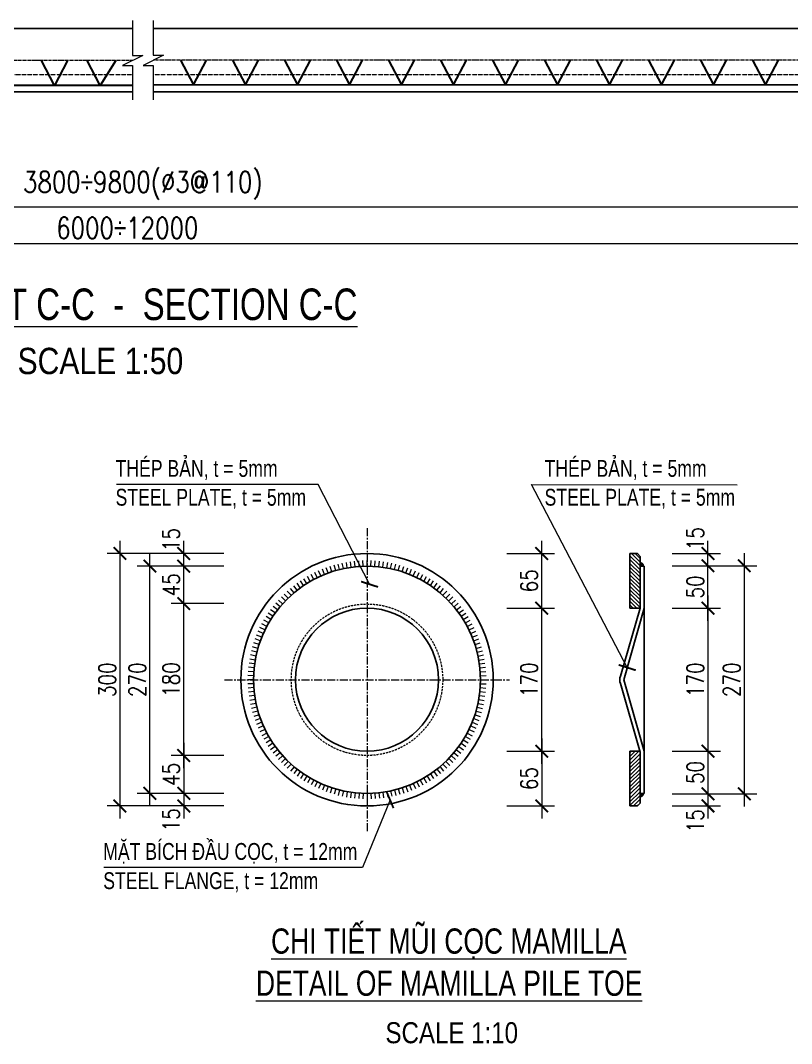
# Model space of a CAD drawing. Header units: millimetres. Extents: x -1359830 to -1240265, y -705366 to -618243.
# Drawn here: x -1284808 to -1277474, y -628817 to -619091 of the extents above; entities that cross this region are included whole.
import ezdxf
from ezdxf.enums import TextEntityAlignment as Align

# ---------------------------------------------------------------- set-up
doc = ezdxf.new("R2010")
doc.units = ezdxf.units.MM
doc.header["$MEASUREMENT"] = 0
doc.header["$PDMODE"] = 3
doc.header["$PDSIZE"] = 50
for name, pattern in [('ACAD_ISO03W100', [30, 12, -18]), ('CENTER', [50.79999999999998, 31.75, -6.349999999999998, 6.349999999999998, -6.349999999999998]), ('HIDDENX2', [0.75, 0.5, -0.25])]:
    doc.linetypes.add(name, pattern=pattern)
for name, color, linetype, lineweight in [('1.NET BAO-F', 3, 'Continuous', 25), ('10.CAT-F', 6, 'Continuous', 50), ('2.THEP CHU-F', 4, 'Continuous', 30), ('3. THEPDAI-F', 11, 'Continuous', 30), ('4.DIM-F', 1, 'Continuous', 15), ('5.HATCH-F', 8, 'Continuous', 5), ('6.NET TRUC-F', 5, 'CENTER', 15), ('7.TEXT-F', 4, 'Continuous', 20), ('7.TEXT-F @ 10', 4, 'Continuous', 20), ('7.TEXT-F @ 50', 4, 'Continuous', 20), ('8.KHUAT-F', 9, 'HIDDENX2', 18), ('G-25CO', 7, 'Continuous', 13), ('KC-NET THUONG', 8, 'Continuous', 18), ('S-dims', 8, 'Continuous', 18)]:
    doc.layers.add(name, color=color, linetype=linetype, lineweight=lineweight)
doc.styles.add('Arial', font='arial.ttf')
doc.styles.add('GHD Standard Arial', font='ARIALN.TTF')
doc.styles.add('Vnsimli', font='vnsimli.shx', dxfattribs={"width": 0.8})
doc.dimstyles.new('D1-10', dxfattribs={"dimscale": 10, "dimtxt": 2, "dimasz": 1.5, "dimexe": 1.5, "dimexo": 0, "dimgap": 0.5, "dimtad": 1, "dimdec": 0, "dimzin": 0, "dimdsep": 46, "dimtxsty": 'Vnsimli', "dimblk": 'ARCHTICK', "dimcen": 1, "dimdle": 1.5, "dimclrd": 256, "dimclre": 256, "dimclrt": 2, "dimadec": 0, "dimazin": 0, "dimtfac": 1, "dimtdec": 0, "dimtix": 1, "dimtmove": 2, "dimatfit": 2, "dimldrblk": 'ARCHTICK', "dimfxl": 1, "dimtolj": 1, "dimtzin": 0, "dimlwd": -1, "dimlwe": -1, "dimarcsym": 0})
doc.dimstyles.new('D1-50', dxfattribs={"dimscale": 50, "dimtxt": 2, "dimasz": 1.5, "dimexe": 1.5, "dimexo": 0, "dimgap": 0.5, "dimtad": 1, "dimdec": 0, "dimzin": 0, "dimdsep": 46, "dimtxsty": 'Vnsimli', "dimblk": 'ARCHTICK', "dimcen": 1, "dimdle": 1.5, "dimclrd": 256, "dimclre": 256, "dimclrt": 2, "dimadec": 0, "dimazin": 0, "dimtfac": 1, "dimtdec": 0, "dimtix": 1, "dimtmove": 2, "dimatfit": 2, "dimldrblk": 'ARCHTICK', "dimfxl": 1, "dimtolj": 1, "dimtzin": 0, "dimlwd": -1, "dimlwe": -1, "dimarcsym": 0})

# ---------------------------------------------------------------- blocks, each defined once
blk = doc.blocks.new('GHD_G_2121')
at = {"layer": '10.CAT-F', "style": 'GHD Standard Arial'}
for tag, p in [('GHD_TITLE_001', (-51.13233287858117, 18.33333333333333)), ('GHD_TITLE_002', (-51.51091405184174, 9.999999999999996))]:
    blk.add_attdef(tag, p, '', height=5, dxfattribs=at)
at = {"layer": 'G-25CO', "style": 'GHD Standard Arial', "flags": 8}
blk.add_attdef('GHD_SCALE_TITLE', text='', height=2.5, dxfattribs=at).set_placement((-1.818989403545856e-12, -2.967153758746463), align=Align.MIDDLE_CENTER)
blk = doc.blocks.new('_ARCHTICK')
at = {"layer": 'KC-NET THUONG', "color": 0, "linetype": 'ByBlock', "const_width": 0.15}
blk.add_lwpolyline([(-0.5, -0.5), (0.5, 0.5)], dxfattribs=at)
blk = doc.blocks.new('*D25')
at = {"layer": '4.DIM-F', "transparency": 16777216}
for p, q in [((-1314442.262057744, -619797.6686887768), (-1314442.262057744, -620090.8172958909)), ((-1303773.288954507, -619797.6686887768), (-1303773.288954507, -620090.8172958909)), ((-1314517.262057744, -620015.8172958909), (-1303698.288954507, -620015.8172958909))]:
    blk.add_line(p, q, dxfattribs=at)
at = {"layer": 'DEFPOINTS', "color": 0, "transparency": 16777216}
for p in [(-1314442.262057744, -619797.6686887768), (-1303773.288954507, -619797.6686887768), (-1303773.288954507, -620015.8172958909)]:
    blk.add_point(p, dxfattribs=at)
at = {"layer": '4.DIM-F', "transparency": 16777216, "xscale": 75, "yscale": 75, "zscale": 75, "rotation": 180}
blk.add_blockref('_ARCHTICK', (-1314442.262057744, -620015.8172958909), dxfattribs=at)
at = {"layer": '4.DIM-F', "transparency": 16777216, "xscale": 75, "yscale": 75, "zscale": 75}
blk.add_blockref('_ARCHTICK', (-1303773.288954507, -620015.8172958909), dxfattribs=at)
at = {"layer": '4.DIM-F', "color": 2, "transparency": 16777216, "insert": (-1309107.775506126, -619914.6268197004), "char_height": 100, "attachment_point": 5, "style": 'Vnsimli'}
blk.add_mtext('\\A1;3800{\\fSymbol|b0|i0|c2|p16;¸}9800(%%C3@110)', dxfattribs=at)
blk = doc.blocks.new('*D26')
at = {"layer": '4.DIM-F', "transparency": 16777216}
for p, q in [((-1316207.889313143, -619797.6686887768), (-1316207.889313143, -620265.8625381993)), ((-1302155.119851116, -619797.6686887768), (-1302155.119851116, -620265.8625381993)), ((-1316282.889313143, -620190.8625381993), (-1302080.119851116, -620190.8625381993))]:
    blk.add_line(p, q, dxfattribs=at)
at = {"layer": 'DEFPOINTS', "color": 0, "transparency": 16777216}
for p in [(-1316207.889313143, -619797.6686887768), (-1302155.119851116, -619797.6686887768), (-1302155.119851116, -620190.8625381993)]:
    blk.add_point(p, dxfattribs=at)
at = {"layer": '4.DIM-F', "transparency": 16777216, "xscale": 75, "yscale": 75, "zscale": 75, "rotation": 180}
blk.add_blockref('_ARCHTICK', (-1316207.889313143, -620190.8625381993), dxfattribs=at)
at = {"layer": '4.DIM-F', "transparency": 16777216, "xscale": 75, "yscale": 75, "zscale": 75}
blk.add_blockref('_ARCHTICK', (-1302155.119851116, -620190.8625381993), dxfattribs=at)
at = {"layer": '4.DIM-F', "color": 2, "transparency": 16777216, "insert": (-1309181.504582129, -620115.8625381993), "char_height": 100, "attachment_point": 5, "style": 'Vnsimli'}
blk.add_mtext('\\A1;6000{\\fSymbol|b0|i0|c2|p16;¸}12000', dxfattribs=at)
blk = doc.blocks.new('*D28')
at = {"layer": '4.DIM-F', "transparency": 16777216}
for p, q in [((-1310379.643509814, -622274.6017477493), (-1310379.643509814, -622604.6017477493)), ((-1310255.917218461, -622289.6017477493), (-1310394.643509814, -622289.6017477493)), ((-1310255.917218461, -622589.6017477493), (-1310394.643509814, -622589.6017477493))]:
    blk.add_line(p, q, dxfattribs=at)
at = {"layer": 'DEFPOINTS', "color": 0, "transparency": 16777216}
for p in [(-1310255.917218461, -622289.6017477493), (-1310379.643509814, -622589.6017477493), (-1310255.917218461, -622589.6017477493)]:
    blk.add_point(p, dxfattribs=at)
at = {"layer": '4.DIM-F', "transparency": 16777216, "xscale": 15, "yscale": 15, "zscale": 15}
for p, rotation in [((-1310379.643509814, -622289.6017477493), 90), ((-1310379.643509814, -622589.6017477493), 270)]:
    blk.add_blockref('_ARCHTICK', p, dxfattribs=dict(at, rotation=rotation))
at = {"layer": '4.DIM-F', "color": 2, "transparency": 16777216, "insert": (-1310394.643509814, -622439.6017477488), "char_height": 20, "attachment_point": 5, "rotation": 90, "style": 'Vnsimli'}
blk.add_mtext('\\A1;300', dxfattribs=at)
blk = doc.blocks.new('*D29')
at = {"layer": '4.DIM-F', "transparency": 16777216}
for p, q in [((-1310343.937508041, -622589.6017477493), (-1310343.937508041, -622289.6017477493)), ((-1310255.917218461, -622304.6017477493), (-1310358.937508041, -622304.6017477493)), ((-1310255.917218461, -622574.6017477493), (-1310358.937508041, -622574.6017477493))]:
    blk.add_line(p, q, dxfattribs=at)
at = {"layer": 'DEFPOINTS', "color": 0, "transparency": 16777216}
for p in [(-1310343.937508041, -622304.6017477493), (-1310255.917218461, -622304.6017477493), (-1310255.917218461, -622574.6017477493)]:
    blk.add_point(p, dxfattribs=at)
at = {"layer": '4.DIM-F', "transparency": 16777216, "xscale": 15, "yscale": 15, "zscale": 15}
for p, rotation in [((-1310343.937508041, -622304.6017477493), 90), ((-1310343.937508041, -622574.6017477493), 270)]:
    blk.add_blockref('_ARCHTICK', p, dxfattribs=dict(at, rotation=rotation))
at = {"layer": '4.DIM-F', "color": 2, "transparency": 16777216, "insert": (-1310358.937508041, -622439.6017477488), "char_height": 20, "attachment_point": 5, "rotation": 90, "style": 'Vnsimli'}
blk.add_mtext('\\A1;270', dxfattribs=at)
blk = doc.blocks.new('*D30')
at = {"layer": '4.DIM-F', "transparency": 16777216}
for p, q in [((-1309680.479268756, -622339.6017477493), (-1309680.479268756, -622539.6017477493)), ((-1309723.153211088, -622354.6017477493), (-1309665.479268756, -622354.6017477493)), ((-1309723.153211088, -622524.6017477493), (-1309665.479268756, -622524.6017477493))]:
    blk.add_line(p, q, dxfattribs=at)
at = {"layer": 'DEFPOINTS', "color": 0, "transparency": 16777216}
for p in [(-1309723.153211088, -622354.6017477493), (-1309723.153211088, -622524.6017477493), (-1309680.479268756, -622524.6017477493)]:
    blk.add_point(p, dxfattribs=at)
at = {"layer": '4.DIM-F', "transparency": 16777216, "xscale": 15, "yscale": 15, "zscale": 15}
for p, rotation in [((-1309680.479268756, -622354.6017477493), 90), ((-1309680.479268756, -622524.6017477493), 270)]:
    blk.add_blockref('_ARCHTICK', p, dxfattribs=dict(at, rotation=rotation))
at = {"layer": '4.DIM-F', "color": 2, "transparency": 16777216, "insert": (-1309695.479268756, -622439.6017477488), "char_height": 20, "attachment_point": 5, "rotation": 90, "style": 'Vnsimli'}
blk.add_mtext('\\A1;170', dxfattribs=at)
blk = doc.blocks.new('*D31')
at = {"layer": '4.DIM-F', "transparency": 16777216}
for p, q in [((-1309637.232027405, -622590.1017477493), (-1309637.232027405, -622289.1017477493)), ((-1309723.153211088, -622304.1017477493), (-1309622.232027405, -622304.1017477493)), ((-1309723.153211088, -622575.1017477493), (-1309622.232027405, -622575.1017477493))]:
    blk.add_line(p, q, dxfattribs=at)
at = {"layer": 'DEFPOINTS', "color": 0, "transparency": 16777216}
for p in [(-1309723.153211088, -622304.1017477493), (-1309637.232027405, -622304.1017477493), (-1309723.153211088, -622575.1017477493)]:
    blk.add_point(p, dxfattribs=at)
at = {"layer": '4.DIM-F', "transparency": 16777216, "xscale": 15, "yscale": 15, "zscale": 15}
for p, rotation in [((-1309637.232027405, -622304.1017477493), 90), ((-1309637.232027405, -622575.1017477493), 270)]:
    blk.add_blockref('_ARCHTICK', p, dxfattribs=dict(at, rotation=rotation))
at = {"layer": '4.DIM-F', "color": 2, "transparency": 16777216, "insert": (-1309652.232027405, -622439.6017477488), "char_height": 20, "attachment_point": 5, "rotation": 90, "style": 'Vnsimli'}
blk.add_mtext('\\A1;270', dxfattribs=at)
blk = doc.blocks.new('*D46')
at = {"layer": '4.DIM-F', "transparency": 16777216}
for p, q in [((-1309680.479268756, -622369.6017477493), (-1309680.479268756, -622289.1017477493)), ((-1309723.153211088, -622304.1017477493), (-1309665.479268756, -622304.1017477493)), ((-1309723.153211088, -622354.6017477493), (-1309665.479268756, -622354.6017477493))]:
    blk.add_line(p, q, dxfattribs=at)
at = {"layer": 'DEFPOINTS', "color": 0, "transparency": 16777216}
for p in [(-1309723.153211088, -622304.1017477493), (-1309680.479268756, -622304.1017477493), (-1309723.153211088, -622354.6017477493)]:
    blk.add_point(p, dxfattribs=at)
at = {"layer": '4.DIM-F', "transparency": 16777216, "xscale": 15, "yscale": 15, "zscale": 15}
for p, rotation in [((-1309680.479268756, -622304.1017477493), 90), ((-1309680.479268756, -622354.6017477493), 270)]:
    blk.add_blockref('_ARCHTICK', p, dxfattribs=dict(at, rotation=rotation))
at = {"layer": '4.DIM-F', "color": 2, "transparency": 16777216, "insert": (-1309695.479268756, -622329.3517477488), "char_height": 20, "attachment_point": 5, "rotation": 90, "style": 'Vnsimli'}
blk.add_mtext('\\A1;50', dxfattribs=at)
blk = doc.blocks.new('*D47')
at = {"layer": '4.DIM-F', "transparency": 16777216}
for p, q in [((-1309680.479268756, -622509.6017477493), (-1309680.479268756, -622590.1017477493)), ((-1309723.153211088, -622524.6017477493), (-1309665.479268756, -622524.6017477493)), ((-1309723.153211088, -622575.1017477493), (-1309665.479268756, -622575.1017477493))]:
    blk.add_line(p, q, dxfattribs=at)
at = {"layer": 'DEFPOINTS', "color": 0, "transparency": 16777216}
for p in [(-1309723.153211088, -622524.6017477493), (-1309723.153211088, -622575.1017477493), (-1309680.479268756, -622575.1017477493)]:
    blk.add_point(p, dxfattribs=at)
at = {"layer": '4.DIM-F', "transparency": 16777216, "xscale": 15, "yscale": 15, "zscale": 15}
for p, rotation in [((-1309680.479268756, -622524.6017477493), 90), ((-1309680.479268756, -622575.1017477493), 270)]:
    blk.add_blockref('_ARCHTICK', p, dxfattribs=dict(at, rotation=rotation))
at = {"layer": '4.DIM-F', "color": 2, "transparency": 16777216, "insert": (-1309695.479268756, -622549.8517477488), "char_height": 20, "attachment_point": 5, "rotation": 90, "style": 'Vnsimli'}
blk.add_mtext('\\A1;50', dxfattribs=at)
blk = doc.blocks.new('*D48')
at = {"layer": '4.DIM-F', "transparency": 16777216}
for p, q in [((-1310303.689879073, -622364.1017477493), (-1310303.689879073, -622289.6017477493)), ((-1310255.917218461, -622304.6017477493), (-1310318.689879073, -622304.6017477493)), ((-1310255.917218461, -622349.1017477493), (-1310318.689879073, -622349.1017477493))]:
    blk.add_line(p, q, dxfattribs=at)
at = {"layer": 'DEFPOINTS', "color": 0, "transparency": 16777216}
for p in [(-1310303.689879073, -622304.6017477493), (-1310255.917218461, -622304.6017477493), (-1310255.917218461, -622349.1017477493)]:
    blk.add_point(p, dxfattribs=at)
at = {"layer": '4.DIM-F', "transparency": 16777216, "xscale": 15, "yscale": 15, "zscale": 15}
for p, rotation in [((-1310303.689879073, -622304.6017477493), 90), ((-1310303.689879073, -622349.1017477493), 270)]:
    blk.add_blockref('_ARCHTICK', p, dxfattribs=dict(at, rotation=rotation))
at = {"layer": '4.DIM-F', "color": 2, "transparency": 16777216, "insert": (-1310318.689879073, -622326.8517477488), "char_height": 20, "attachment_point": 5, "rotation": 90, "style": 'Vnsimli'}
blk.add_mtext('\\A1;45', dxfattribs=at)
blk = doc.blocks.new('*D49')
at = {"layer": '4.DIM-F', "transparency": 16777216}
for p, q in [((-1310303.689879073, -622319.6017477493), (-1310303.689879073, -622274.6017477493)), ((-1310255.917218461, -622289.6017477493), (-1310318.689879073, -622289.6017477493)), ((-1310255.917218461, -622304.6017477493), (-1310318.689879073, -622304.6017477493))]:
    blk.add_line(p, q, dxfattribs=at)
at = {"layer": 'DEFPOINTS', "color": 0, "transparency": 16777216}
for p in [(-1310303.689879073, -622289.6017477493), (-1310255.917218461, -622289.6017477493), (-1310255.917218461, -622304.6017477493)]:
    blk.add_point(p, dxfattribs=at)
at = {"layer": '4.DIM-F', "transparency": 16777216, "xscale": 15, "yscale": 15, "zscale": 15}
for p, rotation in [((-1310303.689879073, -622289.6017477493), 90), ((-1310303.689879073, -622304.6017477493), 270)]:
    blk.add_blockref('_ARCHTICK', p, dxfattribs=dict(at, rotation=rotation))
at = {"layer": '4.DIM-F', "color": 2, "transparency": 16777216, "insert": (-1310318.689879071, -622273.0867716762), "char_height": 20, "attachment_point": 5, "rotation": 90, "style": 'Vnsimli'}
blk.add_mtext('\\A1;15', dxfattribs=at)
blk = doc.blocks.new('*D50')
at = {"layer": '4.DIM-F', "transparency": 16777216}
for p, q in [((-1310303.689879073, -622514.6017477493), (-1310303.689879073, -622589.6017477493)), ((-1310255.917218461, -622529.6017477493), (-1310318.689879073, -622529.6017477493)), ((-1310255.917218461, -622574.6017477493), (-1310318.689879073, -622574.6017477493))]:
    blk.add_line(p, q, dxfattribs=at)
at = {"layer": 'DEFPOINTS', "color": 0, "transparency": 16777216}
for p in [(-1310255.917218461, -622529.6017477493), (-1310303.689879073, -622574.6017477493), (-1310255.917218461, -622574.6017477493)]:
    blk.add_point(p, dxfattribs=at)
at = {"layer": '4.DIM-F', "transparency": 16777216, "xscale": 15, "yscale": 15, "zscale": 15}
for p, rotation in [((-1310303.689879073, -622529.6017477493), 90), ((-1310303.689879073, -622574.6017477493), 270)]:
    blk.add_blockref('_ARCHTICK', p, dxfattribs=dict(at, rotation=rotation))
at = {"layer": '4.DIM-F', "color": 2, "transparency": 16777216, "insert": (-1310318.689879073, -622552.1017477488), "char_height": 20, "attachment_point": 5, "rotation": 90, "style": 'Vnsimli'}
blk.add_mtext('\\A1;45', dxfattribs=at)
blk = doc.blocks.new('*D51')
at = {"layer": '4.DIM-F', "transparency": 16777216}
for p, q in [((-1310303.689879073, -622559.6017477493), (-1310303.689879073, -622604.6017477493)), ((-1310255.917218461, -622574.6017477493), (-1310318.689879073, -622574.6017477493)), ((-1310255.917218461, -622589.6017477493), (-1310318.689879073, -622589.6017477493))]:
    blk.add_line(p, q, dxfattribs=at)
at = {"layer": 'DEFPOINTS', "color": 0, "transparency": 16777216}
for p in [(-1310255.917218461, -622574.6017477493), (-1310303.689879073, -622589.6017477493), (-1310255.917218461, -622589.6017477493)]:
    blk.add_point(p, dxfattribs=at)
at = {"layer": '4.DIM-F', "transparency": 16777216, "xscale": 15, "yscale": 15, "zscale": 15}
for p, rotation in [((-1310303.689879073, -622574.6017477493), 90), ((-1310303.689879073, -622589.6017477493), 270)]:
    blk.add_blockref('_ARCHTICK', p, dxfattribs=dict(at, rotation=rotation))
at = {"layer": '4.DIM-F', "color": 2, "transparency": 16777216, "insert": (-1310318.689879071, -622606.1167238218), "char_height": 20, "attachment_point": 5, "rotation": 90, "style": 'Vnsimli'}
blk.add_mtext('\\A1;15', dxfattribs=at)
blk = doc.blocks.new('*D52')
at = {"layer": '4.DIM-F', "transparency": 16777216}
for p, q in [((-1310303.689879073, -622544.6017477493), (-1310303.689879073, -622334.1017477493)), ((-1310255.917218461, -622349.1017477493), (-1310318.689879073, -622349.1017477493)), ((-1310255.917218461, -622529.6017477493), (-1310318.689879073, -622529.6017477493))]:
    blk.add_line(p, q, dxfattribs=at)
at = {"layer": 'DEFPOINTS', "color": 0, "transparency": 16777216}
for p in [(-1310303.689879073, -622349.1017477493), (-1310255.917218461, -622349.1017477493), (-1310255.917218461, -622529.6017477493)]:
    blk.add_point(p, dxfattribs=at)
at = {"layer": '4.DIM-F', "transparency": 16777216, "xscale": 15, "yscale": 15, "zscale": 15}
for p, rotation in [((-1310303.689879073, -622349.1017477493), 90), ((-1310303.689879073, -622529.6017477493), 270)]:
    blk.add_blockref('_ARCHTICK', p, dxfattribs=dict(at, rotation=rotation))
at = {"layer": '4.DIM-F', "color": 2, "transparency": 16777216, "insert": (-1310318.689879073, -622439.3517477488), "char_height": 20, "attachment_point": 5, "rotation": 90, "style": 'Vnsimli'}
blk.add_mtext('\\A1;180', dxfattribs=at)
blk = doc.blocks.new('*D53')
at = {"layer": '4.DIM-F', "transparency": 16777216}
for p, q in [((-1309878.099604252, -622509.6017477493), (-1309878.099604252, -622604.6017477493)), ((-1309919.715036236, -622524.6017477493), (-1309863.099604252, -622524.6017477493)), ((-1309919.715036236, -622589.6017477493), (-1309863.099604252, -622589.6017477493))]:
    blk.add_line(p, q, dxfattribs=at)
at = {"layer": 'DEFPOINTS', "color": 0, "transparency": 16777216}
for p in [(-1309919.715036236, -622524.6017477493), (-1309919.715036236, -622589.6017477493), (-1309878.099604252, -622589.6017477493)]:
    blk.add_point(p, dxfattribs=at)
at = {"layer": '4.DIM-F', "transparency": 16777216, "xscale": 15, "yscale": 15, "zscale": 15}
for p, rotation in [((-1309878.099604252, -622524.6017477493), 90), ((-1309878.099604252, -622589.6017477493), 270)]:
    blk.add_blockref('_ARCHTICK', p, dxfattribs=dict(at, rotation=rotation))
at = {"layer": '4.DIM-F', "color": 2, "transparency": 16777216, "insert": (-1309893.099604252, -622557.1017477488), "char_height": 20, "attachment_point": 5, "rotation": 90, "style": 'Vnsimli'}
blk.add_mtext('\\A1;65', dxfattribs=at)
blk = doc.blocks.new('*D54')
at = {"layer": '4.DIM-F', "transparency": 16777216}
for p, q in [((-1309878.099604252, -622539.6017477493), (-1309878.099604252, -622339.6017477493)), ((-1309919.715036236, -622354.6017477493), (-1309863.099604252, -622354.6017477493)), ((-1309919.715036236, -622524.6017477493), (-1309863.099604252, -622524.6017477493))]:
    blk.add_line(p, q, dxfattribs=at)
at = {"layer": 'DEFPOINTS', "color": 0, "transparency": 16777216}
for p in [(-1309919.715036236, -622354.6017477493), (-1309878.099604252, -622354.6017477493), (-1309919.715036236, -622524.6017477493)]:
    blk.add_point(p, dxfattribs=at)
at = {"layer": '4.DIM-F', "transparency": 16777216, "xscale": 15, "yscale": 15, "zscale": 15}
for p, rotation in [((-1309878.099604252, -622354.6017477493), 90), ((-1309878.099604252, -622524.6017477493), 270)]:
    blk.add_blockref('_ARCHTICK', p, dxfattribs=dict(at, rotation=rotation))
at = {"layer": '4.DIM-F', "color": 2, "transparency": 16777216, "insert": (-1309893.099604252, -622439.6017477488), "char_height": 20, "attachment_point": 5, "rotation": 90, "style": 'Vnsimli'}
blk.add_mtext('\\A1;170', dxfattribs=at)
blk = doc.blocks.new('*D55')
at = {"layer": '4.DIM-F', "transparency": 16777216}
for p, q in [((-1309878.099604252, -622369.6017477493), (-1309878.099604252, -622274.6017477493)), ((-1309919.715036236, -622289.6017477493), (-1309863.099604252, -622289.6017477493)), ((-1309919.715036236, -622354.6017477493), (-1309863.099604252, -622354.6017477493))]:
    blk.add_line(p, q, dxfattribs=at)
at = {"layer": 'DEFPOINTS', "color": 0, "transparency": 16777216}
for p in [(-1309919.715036236, -622289.6017477493), (-1309878.099604252, -622289.6017477493), (-1309919.715036236, -622354.6017477493)]:
    blk.add_point(p, dxfattribs=at)
at = {"layer": '4.DIM-F', "transparency": 16777216, "xscale": 15, "yscale": 15, "zscale": 15}
for p, rotation in [((-1309878.099604252, -622289.6017477493), 90), ((-1309878.099604252, -622354.6017477493), 270)]:
    blk.add_blockref('_ARCHTICK', p, dxfattribs=dict(at, rotation=rotation))
at = {"layer": '4.DIM-F', "color": 2, "transparency": 16777216, "insert": (-1309893.099604252, -622322.1017477488), "char_height": 20, "attachment_point": 5, "rotation": 90, "style": 'Vnsimli'}
blk.add_mtext('\\A1;65', dxfattribs=at)
blk = doc.blocks.new('*D69')
at = {"layer": '4.DIM-F', "transparency": 16777216}
for p, q in [((-1309680.479268756, -622319.1017477493), (-1309680.479268756, -622274.6017477493)), ((-1309723.153211088, -622289.6017477493), (-1309665.479268756, -622289.6017477493)), ((-1309723.153211088, -622304.1017477493), (-1309665.479268756, -622304.1017477493))]:
    blk.add_line(p, q, dxfattribs=at)
at = {"layer": 'DEFPOINTS', "color": 0, "transparency": 16777216}
for p in [(-1309723.153211088, -622289.6017477493), (-1309680.479268756, -622289.6017477493), (-1309723.153211088, -622304.1017477493)]:
    blk.add_point(p, dxfattribs=at)
at = {"layer": '4.DIM-F', "transparency": 16777216, "xscale": 15, "yscale": 15, "zscale": 15}
for p, rotation in [((-1309680.479268756, -622289.6017477493), 90), ((-1309680.479268756, -622304.1017477493), 270)]:
    blk.add_blockref('_ARCHTICK', p, dxfattribs=dict(at, rotation=rotation))
at = {"layer": '4.DIM-F', "color": 2, "transparency": 16777216, "insert": (-1309695.479268753, -622271.947427092), "char_height": 20, "attachment_point": 5, "rotation": 90, "style": 'Vnsimli'}
blk.add_mtext('\\A1;15', dxfattribs=at)
blk = doc.blocks.new('*D70')
at = {"layer": '4.DIM-F', "transparency": 16777216}
for p, q in [((-1309680.479268756, -622560.1017477493), (-1309680.479268756, -622604.6017477493)), ((-1309723.153211088, -622575.1017477493), (-1309665.479268756, -622575.1017477493)), ((-1309723.153211088, -622589.6017477493), (-1309665.479268756, -622589.6017477493))]:
    blk.add_line(p, q, dxfattribs=at)
at = {"layer": 'DEFPOINTS', "color": 0, "transparency": 16777216}
for p in [(-1309723.153211088, -622575.1017477493), (-1309723.153211088, -622589.6017477493), (-1309680.479268756, -622589.6017477493)]:
    blk.add_point(p, dxfattribs=at)
at = {"layer": '4.DIM-F', "transparency": 16777216, "xscale": 15, "yscale": 15, "zscale": 15}
for p, rotation in [((-1309680.479268756, -622575.1017477493), 90), ((-1309680.479268756, -622589.6017477493), 270)]:
    blk.add_blockref('_ARCHTICK', p, dxfattribs=dict(at, rotation=rotation))
at = {"layer": '4.DIM-F', "color": 2, "transparency": 16777216, "insert": (-1309695.479268753, -622607.2560684062), "char_height": 20, "attachment_point": 5, "rotation": 90, "style": 'Vnsimli'}
blk.add_mtext('\\A1;15', dxfattribs=at)
blk = doc.blocks.new('c-c1')
at = {"layer": '1.NET BAO-F', "ltscale": 10}
for p, q in [((7051.69532024581, 151.0570177438203), (204.1842427384108, 151.0370346119162)), ((13805.6346456497, 151.8854600157356), (7149.727421620162, 151.8854600157356)), ((247.2816174665932, -149.0723963568453), (7051.725031113951, -149.0523825893179)), ((13858.75228736177, -148.2429221307393), (7149.757221183972, -149.0523825893179))]:
    blk.add_line(p, q, dxfattribs=at)
at = {"layer": '2.THEP CHU-F'}
for p, q in [((7051.72192654293, -119.9185282730032), (37.09224262018688, -119.0723963568453)), ((14015.97015443305, -118.2197942084167), (7149.75377971842, -116.7570516925771))]:
    blk.add_line(p, q, dxfattribs=at)
at = {"layer": '3. THEPDAI-F', "ltscale": 10}
for p, q in [((7279.535319746705, 0.8489675730234012), (7341.488087208709, -116.3780731402803)), ((7341.488087208709, -116.3780731402803), (7403.440854670946, 0.8489675730234012)), ((7526.816937213065, 0.8489675730234012), (7588.769704675069, -116.3780731402803)), ((7588.769704675069, -116.3780731402803), (7650.722472137539, 0.8489675730234012)), ((7774.098554679658, 0.8489675730234012), (7836.051322141662, -116.3780731402803)), ((7836.051322141662, -116.3780731402803), (7898.004089603899, 0.8489675730234012)), ((8021.380172146019, 0.8489675730234012), (8083.332939608255, -116.3780731402803)), ((8083.332939608255, -116.3780731402803), (8145.285707070492, 0.8489675730234012)), ((8268.661789612612, 0.8489675730234012), (8330.614557074616, -116.3780731402803)), ((8330.614557074616, -116.3780731402803), (8392.567324536853, 0.8489675730234012)), ((8515.943407079205, 0.8489675730234012), (8577.896174541209, -116.3780731402803)), ((8577.896174541209, -116.3780731402803), (8639.848942003446, 0.8489675730234012)), ((8763.225024545798, 0.8489675730234012), (8825.177792007802, -116.3780731402803)), ((8825.177792007802, -116.3780731402803), (8887.130559470039, 0.8489675730234012)), ((9010.506642012158, 0.8489675730234012), (9072.459409474162, -116.3780731402803)), ((9072.459409474162, -116.3780731402803), (9134.412176936632, 0.8489675730234012)), ((9257.788259478752, 0.8489675730234012), (9319.741026940756, -116.3780731402803)), ((9319.741026940756, -116.3780731402803), (9381.693794402992, 0.8489675730234012)), ((9505.069876945345, 0.8489675730234012), (9567.022644407349, -116.3780731402803)), ((9567.022644407349, -116.3780731402803), (9628.975411869586, 0.8489675730234012)), ((9752.351494411705, 0.8489675730234012), (9814.304261873709, -116.3780731402803)), ((9814.304261873709, -116.3780731402803), (9876.257029336179, 0.8489675730234012)), ((9999.633111878298, 0.8489675730234012), (10061.5858793403, -116.3780731402803)), ((10061.5858793403, -116.3780731402803), (10123.53864680254, 0.8489675730234012)), ((6680.835880763829, -119.7916454608785), (6618.883113301592, -0.01223969284910709)), ((6742.788648225833, -0.01223969284910709), (6680.835880763829, -119.7916454608785)), ((6897.758404813008, -119.7916454608785), (6835.805637350772, -0.01223969284910709)), ((6972.034099543002, -0.07327365165110677), (6897.758404813008, -119.7916454608785))]:
    blk.add_line(p, q, dxfattribs=at)
at = {"layer": '4.DIM-F'}
for points in [[(7051.692145612789, 189.1238672606414), (7051.705929148477, 23.84625068551395), (7099.786303786561, 23.85205172759015), (7003.631355552236, -24.23992499453016), (7051.71173019032, -24.23412395245396), (7051.729133316316, -187.5481863926398)], [(7149.724245494232, 189.9702112172963), (7149.738029029919, 24.69259464216884), (7197.818403668003, 24.69839568424504), (7101.663455433911, -23.39358103787526), (7149.743830071995, -23.38777999579906), (7149.761233197991, -186.7018424359849)]]:
    blk.add_lwpolyline(points, dxfattribs=at)
at = {"layer": '6.NET TRUC-F', "linetype": 'CENTER', "ltscale": 0.4}
for p, q in [((7051.94867053139, -0.07398002850823104), (-51.68084757775068, 0.000542169320397079)), ((14124.08003201731, 0.8489675730234012), (7150.133931501303, 0.8489675730234012))]:
    blk.add_line(p, q, dxfattribs=at)
at = {"layer": '8.KHUAT-F', "linetype": 'ACAD_ISO03W100', "ltscale": 0.1}
for p, q in [((7051.716506143566, -69.05252722383011), (37.09224261995405, -69.07239635684527)), ((14015.8240204961, -68.9239709530957), (7149.748682514299, -68.9239709530957))]:
    blk.add_line(p, q, dxfattribs=at)
at = {"layer": '7.TEXT-F @ 50'}
ref = blk.add_blockref('GHD_G_2121', (6965.550152835436, -1559.144609740353), dxfattribs=dict(at, xscale=50, yscale=50, zscale=50))
ref.add_attrib('GHD_TITLE_001', '%%U MẶT CẮT C-C  -  SECTION C-C', (5816.185384759037, -1234.144609740353), dxfattribs={"layer": '7.TEXT-F', "height": 150, "style": 'Arial', "width": 0.75})
ref.add_attrib('GHD_SCALE_TITLE', 'SCALE 1:50', dxfattribs={"layer": 'G-25CO', "height": 125, "style": 'GHD Standard Arial'}).set_placement((6898.420671866508, -1428.605104420567), align=Align.MIDDLE_CENTER)
at = {"layer": '4.DIM-F'}
for base, p1, p2, text, picture, middle in [((14052.76946202759, -870.8158280064818), (0, -477.6219785839785), (14052.76946202759, -477.6219785839785), '6000{\\fSymbol|b0|i0|c2|p16;¸}12000', '*D26', (7026.384731013793, -795.8158280064818)), ((12434.60035863612, -695.7705856980756), (1765.627255399246, -477.6219785839785), (12434.60035863612, -477.6219785839785), '3800{\\fSymbol|b0|i0|c2|p16;¸}9800(%%C3@110)', '*D25', (7100.113807017682, -594.580109507544))]:
    dim = blk.add_linear_dim(base=base, p1=p1, p2=p2, text=text, dimstyle='D1-50', dxfattribs=at)
    dim.commit()
    dim.dimension.update_dxf_attribs({"geometry": picture, "text_midpoint": middle, "insert": (1316207.889313143, 619320.0467101928)})
blk = doc.blocks.new('18')
at = {"layer": '5.HATCH-F'}
h = blk.add_hatch(dxfattribs=at)
h.set_pattern_fill('ANSI31', color=256, style=0)
h.set_pattern_definition([(135, (-1284141.885896381, -606398.0680925017), (2.245064030267288, 2.245064030267288), [])])
h.paths.add_polyline_path([(-1309773.274907519, -622289.601747749), (-1309764.229323475, -622289.601747749), (-1309761.274907519, -622292.9943785124), (-1309761.274907519, -622304.601747749), (-1309761.274907519, -622354.601747749), (-1309773.274907519, -622354.601747749)])
for points in [[(-1309761.274907519, -622299.601747749, -0.4142135623728477), (-1309756.274907519, -622304.601747749), (-1309761.274907519, -622304.601747749)], [(-1309761.274907519, -622579.601747749, 0.4142135623728477), (-1309756.274907519, -622574.601747749), (-1309761.274907519, -622574.601747749)]]:
    blk.add_hatch(color=256, dxfattribs=at).paths.add_polyline_path(points)
h = blk.add_hatch(dxfattribs=at)
h.set_pattern_fill('ANSI31', color=256, style=0)
h.set_pattern_definition([(225, (-1284141.885896381, -638481.1354029963), (2.245064030267288, -2.245064030267288), [])])
h.paths.add_polyline_path([(-1309773.274907519, -622524.601747749), (-1309761.274907519, -622524.601747749), (-1309761.274907519, -622574.601747749), (-1309761.274907519, -622586.2091169857), (-1309764.229323475, -622589.601747749), (-1309773.274907519, -622589.601747749)])
at = {"layer": '1.NET BAO-F', "ltscale": 10}
for p, q in [((-1309764.229323475, -622289.601747749), (-1309773.274907519, -622289.601747749)), ((-1309773.274907519, -622354.601747749), (-1309773.274907519, -622289.601747749)), ((-1309764.229323475, -622289.601747749), (-1309761.274907519, -622292.9943785124)), ((-1309761.274907519, -622304.601747749), (-1309761.274907519, -622292.9943785124)), ((-1309756.274907519, -622304.601747749), (-1309761.274907519, -622304.601747749)), ((-1309761.274907519, -622304.601747749), (-1309761.274907519, -622354.601747749)), ((-1309756.274907519, -622304.601747749), (-1309756.274907519, -622354.601747749)), ((-1309784.391670866, -622435.2194821396), (-1309761.274907519, -622354.601747749)), ((-1309780.648265309, -622439.601747749), (-1309756.274907519, -622354.601747749)), ((-1309761.274907519, -622354.601747749), (-1309773.274907519, -622354.601747749)), ((-1309756.274907519, -622354.601747749), (-1309756.274907519, -622524.601747749)), ((-1309761.274907519, -622525.7693918933), (-1309784.391670866, -622444.0775540196)), ((-1309756.274907519, -622524.601747749), (-1309780.648265309, -622439.601747749)), ((-1309773.274907519, -622524.601747749), (-1309773.274907519, -622589.601747749)), ((-1309761.274907519, -622524.601747749), (-1309773.274907519, -622524.601747749)), ((-1309761.274907519, -622525.7693918933), (-1309761.274907519, -622574.601747749)), ((-1309756.274907519, -622524.601747749), (-1309756.274907519, -622574.601747749)), ((-1309756.274907519, -622574.601747749), (-1309756.274907519, -622524.601747749)), ((-1309756.274907519, -622574.601747749), (-1309761.274907519, -622574.601747749)), ((-1309761.274907519, -622574.601747749), (-1309761.274907519, -622586.2091169857)), ((-1309764.229323475, -622589.601747749), (-1309773.274907519, -622589.601747749)), ((-1309764.229323475, -622589.601747749), (-1309761.274907519, -622586.2091169858))]:
    blk.add_line(p, q, dxfattribs=at)
for radius in [150, 135, 85]:
    blk.add_circle((-1310085.823758033, -622439.601747749), radius, dxfattribs=at)
blk.add_arc((-1309775.425978442, -622439.6485180797), 10, 153.7107108692693, 206.2892891307307, dxfattribs=at)
at = {"layer": '5.HATCH-F', "ltscale": 10}
for p, q in [((-1310118.483213939, -622308.6118247018), (-1310120.07909276, -622302.2111043534)), ((-1310113.891836294, -622307.55182165), (-1310115.26336103, -622301.0993050798)), ((-1310109.266262018, -622306.6527010924), (-1310110.411761678, -622300.156249698)), ((-1310104.612126663, -622305.9155584689), (-1310105.530205631, -622299.3830871755)), ((-1310099.935100574, -622305.3412918743), (-1310100.624640313, -622298.7807594921)), ((-1310095.240881989, -622304.930600964), (-1310095.7010424, -622298.3500004909)), ((-1310090.535190088, -622304.6839861015), (-1310090.765410538, -622298.0913349857)), ((-1310085.823758033, -622304.601747749), (-1310085.823758033, -622298.0050781204)), ((-1310081.112325978, -622304.6839861015), (-1310080.882105528, -622298.0913349857)), ((-1310076.406634078, -622304.930600964), (-1310075.946473666, -622298.3500004909)), ((-1310071.712415492, -622305.3412918743), (-1310071.022875753, -622298.7807594921)), ((-1310067.035389403, -622305.9155584689), (-1310066.117310435, -622299.3830871755)), ((-1310062.381254048, -622306.6527010924), (-1310061.235754388, -622300.156249698)), ((-1310057.755679773, -622307.55182165), (-1310056.384155036, -622301.0993050798)), ((-1310053.164302127, -622308.6118247018), (-1310051.568423306, -622302.2111043534)), ((-1310149.202419009, -622320.4038227131), (-1310152.299367809, -622314.5793091436)), ((-1310145.00386285, -622318.2645514987), (-1310147.89565248, -622312.335504111)), ((-1310140.733204848, -622316.2731109674), (-1310143.416312109, -622310.2467533924)), ((-1310136.395648144, -622314.4319273826), (-1310138.866804082, -622308.3156018088)), ((-1310131.996477382, -622312.743243943), (-1310134.252671274, -622306.544402171)), ((-1310127.541052274, -622311.2091180492), (-1310129.579535295, -622304.935312413)), ((-1310123.034801068, -622309.8314187974), (-1310124.853089642, -622303.4902929625)), ((-1310048.612714998, -622309.8314187974), (-1310046.794426424, -622303.4902929625)), ((-1310044.106463793, -622311.2091180492), (-1310042.067980771, -622304.935312413)), ((-1310039.651038684, -622312.743243943), (-1310037.394844792, -622306.544402171)), ((-1310035.251867922, -622314.4319273826), (-1310032.780711984, -622308.3156018088)), ((-1310030.914311218, -622316.2731109674), (-1310028.231203957, -622310.2467533924)), ((-1310026.643653217, -622318.2645514987), (-1310023.751863586, -622312.335504111)), ((-1310022.445097057, -622320.4038227131), (-1310019.348148257, -622314.5793091436)), ((-1310165.174767093, -622330.3844535084), (-1310169.052192214, -622325.0476356725)), ((-1310161.314800001, -622327.6816754541), (-1310165.003610844, -622322.2127884782)), ((-1310157.362858705, -622325.1152547679), (-1310160.858561021, -622319.5209616483)), ((-1310153.323758033, -622322.6883182381), (-1310156.622092847, -622316.9754347593)), ((-1310018.323758033, -622322.6883182381), (-1310015.025423219, -622316.9754347593)), ((-1310014.284657361, -622325.1152547679), (-1310010.788955045, -622319.5209616483)), ((-1310010.332716065, -622327.6816754541), (-1310006.643905221, -622322.2127884782)), ((-1310006.472748974, -622330.3844535084), (-1310002.595323852, -622325.0476356725)), ((-1310179.602638045, -622342.4908747034), (-1310184.18506982, -622337.7456276898)), ((-1310176.156389891, -622339.2771963096), (-1310180.57042344, -622334.3749154096)), ((-1310172.600085341, -622336.185747928), (-1310176.840342843, -622331.1324058159)), ((-1310168.938057202, -622333.2202960121), (-1310172.999372558, -622328.0220494068)), ((-1310002.709458864, -622333.2202960121), (-1309998.648143508, -622328.0220494068)), ((-1309999.047430725, -622336.185747928), (-1309994.807173223, -622331.1324058159)), ((-1309995.491126175, -622339.2771963096), (-1309991.077092626, -622334.3749154096)), ((-1309992.044878021, -622342.4908747034), (-1309987.462446246, -622337.7456276898)), ((-1310189.239757854, -622352.8254204413), (-1310194.293099966, -622348.5851629388)), ((-1310186.148309472, -622349.2691158906), (-1310191.050590372, -622344.855082342)), ((-1310182.934631079, -622345.8228677372), (-1310187.679878092, -622341.2404359623)), ((-1309988.712884987, -622345.8228677372), (-1309983.967637974, -622341.2404359623)), ((-1309985.499206593, -622349.2691158906), (-1309980.596925694, -622344.855082342)), ((-1309982.407758212, -622352.8254204413), (-1309977.3544161, -622348.5851629388)), ((-1310197.743830328, -622364.1107057806), (-1310203.212717304, -622360.4218949376)), ((-1310195.041052274, -622360.2507386896), (-1310200.37787011, -622356.3733135676)), ((-1310192.20520977, -622356.4874485801), (-1310197.403456375, -622352.4261332243)), ((-1309979.442306296, -622356.4874485801), (-1309974.244059691, -622352.4261332243)), ((-1309976.606463793, -622360.2507386896), (-1309971.269645957, -622356.3733135676)), ((-1309973.903685738, -622364.1107057806), (-1309968.434798762, -622360.4218949376)), ((-1310205.021683069, -622376.223086773), (-1310210.846196639, -622373.1261379732)), ((-1310202.737187544, -622372.101747749), (-1310208.450071023, -622368.8034129346)), ((-1310200.310251014, -622368.0626470776), (-1310205.904544134, -622364.5669447616)), ((-1309971.337265052, -622368.0626470776), (-1309965.742971932, -622364.5669447616)), ((-1309968.910328522, -622372.101747749), (-1309963.197445043, -622368.8034129346)), ((-1309966.625832997, -622376.223086773), (-1309960.801319428, -622373.1261379732)), ((-1310210.9935784, -622389.029857638), (-1310217.109903973, -622386.5587017004)), ((-1310209.152394815, -622384.6923009339), (-1310215.17875239, -622382.0091936736)), ((-1310207.160954283, -622380.4216429326), (-1310213.090001671, -622377.5298533024)), ((-1309964.486561783, -622380.4216429326), (-1309958.557514395, -622377.5298533024)), ((-1309962.495121251, -622384.6923009339), (-1309956.468763676, -622382.0091936736)), ((-1309960.653937666, -622389.029857638), (-1309954.537612093, -622386.5587017004)), ((-1310214.216387733, -622397.8844535084), (-1310220.490193369, -622395.8459704869)), ((-1310212.682261839, -622393.4290284001), (-1310218.881103611, -622391.1728345082)), ((-1309958.965254227, -622393.4290284001), (-1309952.766412455, -622391.1728345082)), ((-1309957.431128333, -622397.8844535084), (-1309951.157322697, -622395.8459704869)), ((-1310217.873684132, -622411.5336694886), (-1310224.326200702, -622410.1621447523)), ((-1310216.81368108, -622406.9422918431), (-1310223.214401429, -622405.3464130219)), ((-1310215.594086985, -622402.3907047138), (-1310221.93521282, -622400.5724161401)), ((-1309956.053429081, -622402.3907047138), (-1309949.712303247, -622400.5724161401)), ((-1309954.833834986, -622406.9422918431), (-1309948.433114637, -622405.3464130219)), ((-1309953.773831934, -622411.5336694886), (-1309947.321315364, -622410.1621447523)), ((-1310219.509947313, -622420.8133791195), (-1310226.042418607, -622419.8953001512)), ((-1310218.77280469, -622416.159243764), (-1310225.269256084, -622415.0137441043)), ((-1309952.874711376, -622416.159243764), (-1309946.378259982, -622415.0137441043)), ((-1309952.137568753, -622420.8133791195), (-1309945.60509746, -622419.8953001512)), ((-1310220.74151968, -622434.8903156943), (-1310227.334170796, -622434.6600952443)), ((-1310220.494904818, -622430.1846237936), (-1310227.075505291, -622429.7244633818)), ((-1310220.084213908, -622425.490405208), (-1310226.64474629, -622424.8008654689)), ((-1309951.563302158, -622425.490405208), (-1309945.002769776, -622424.8008654689)), ((-1309951.152611248, -622430.1846237936), (-1309944.572010775, -622429.7244633818)), ((-1309950.905996385, -622434.8903156943), (-1309944.31334527, -622434.6600952443)), ((-1310220.823758033, -622439.601747749), (-1310227.420427662, -622439.601747749)), ((-1310220.74151968, -622444.3131798039), (-1310227.334170796, -622444.5434002539)), ((-1309950.905996385, -622444.3131798039), (-1309944.31334527, -622444.5434002539)), ((-1309950.823758033, -622439.601747749), (-1309944.227088404, -622439.601747749)), ((-1310220.494904818, -622449.0188717045), (-1310227.075505291, -622449.4790321162)), ((-1310220.084213908, -622453.7130902902), (-1310226.64474629, -622454.4026300291)), ((-1310219.509947313, -622458.3901163787), (-1310226.042418607, -622459.308195347)), ((-1309952.137568753, -622458.3901163787), (-1309945.60509746, -622459.308195347)), ((-1309951.563302158, -622453.7130902902), (-1309945.002769776, -622454.4026300291)), ((-1309951.152611248, -622449.0188717045), (-1309944.572010775, -622449.4790321162)), ((-1310218.77280469, -622463.044251734), (-1310225.269256084, -622464.1897513937)), ((-1310217.873684132, -622467.6698260094), (-1310224.326200702, -622469.0413507457)), ((-1310216.81368108, -622472.261203655), (-1310223.214401429, -622473.8570824763)), ((-1309954.833834986, -622472.261203655), (-1309948.433114637, -622473.8570824763)), ((-1309953.773831934, -622467.6698260094), (-1309947.321315364, -622469.0413507457)), ((-1309952.874711376, -622463.0442517342), (-1309946.378259982, -622464.1897513937)), ((-1310215.594086985, -622476.8127907844), (-1310221.93521282, -622478.631079358)), ((-1310214.216387733, -622481.3190419896), (-1310220.490193369, -622483.3575250112)), ((-1309957.431128333, -622481.3190419896), (-1309951.157322697, -622483.3575250112)), ((-1309956.053429081, -622476.8127907844), (-1309949.712303247, -622478.631079358)), ((-1310212.682261839, -622485.7744670981), (-1310218.881103611, -622488.0306609899)), ((-1310210.9935784, -622490.1736378602), (-1310217.109903973, -622492.6447937978)), ((-1310209.152394815, -622494.5111945643), (-1310215.17875239, -622497.1943018246)), ((-1309962.495121251, -622494.5111945643), (-1309956.468763676, -622497.1943018246)), ((-1309960.653937666, -622490.1736378602), (-1309954.537612093, -622492.6447937978)), ((-1309958.965254227, -622485.7744670981), (-1309952.766412455, -622488.0306609899)), ((-1310207.160954283, -622498.7818525656), (-1310213.090001671, -622501.6736421958)), ((-1310205.021683069, -622502.9804087252), (-1310210.846196639, -622506.0773575249)), ((-1310202.737187544, -622507.101747749), (-1310208.450071023, -622510.4000825634)), ((-1309968.910328522, -622507.101747749), (-1309963.197445043, -622510.4000825634)), ((-1309966.625832997, -622502.9804087252), (-1309960.801319428, -622506.0773575249)), ((-1309964.486561783, -622498.7818525656), (-1309958.557514395, -622501.6736421958)), ((-1310200.310251014, -622511.1408484206), (-1310205.904544134, -622514.6365507366)), ((-1310197.743830328, -622515.0927897176), (-1310203.212717304, -622518.7816005605)), ((-1310195.041052274, -622518.9527568086), (-1310200.37787011, -622522.8301819306)), ((-1309976.606463793, -622518.9527568085), (-1309971.269645957, -622522.8301819306)), ((-1309973.903685738, -622515.0927897176), (-1309968.434798762, -622518.7816005605)), ((-1309971.337265052, -622511.1408484206), (-1309965.742971932, -622514.6365507366)), ((-1310192.20520977, -622522.7160469181), (-1310197.403456375, -622526.7773622739)), ((-1310189.239757854, -622526.3780750567), (-1310194.293099966, -622530.6183325592)), ((-1310186.148309472, -622529.9343796076), (-1310191.050590372, -622534.3484131561)), ((-1310182.934631079, -622533.380627761), (-1310187.679878092, -622537.9630595357)), ((-1309988.712884987, -622533.380627761), (-1309983.967637974, -622537.9630595357)), ((-1309985.499206593, -622529.9343796076), (-1309980.596925694, -622534.3484131561)), ((-1309982.407758212, -622526.3780750567), (-1309977.3544161, -622530.6183325592)), ((-1309979.442306296, -622522.7160469181), (-1309974.244059691, -622526.7773622739)), ((-1310179.602638045, -622536.7126207948), (-1310184.18506982, -622541.4578678084)), ((-1310176.156389891, -622539.9262991885), (-1310180.57042344, -622544.8285800884)), ((-1310172.600085341, -622543.0177475702), (-1310176.840342843, -622548.0710896823)), ((-1310168.938057202, -622545.9831994859), (-1310172.999372558, -622551.1814460914)), ((-1310002.709458864, -622545.9831994859), (-1309998.648143508, -622551.1814460914)), ((-1309999.047430725, -622543.0177475702), (-1309994.807173223, -622548.0710896823)), ((-1309995.491126175, -622539.9262991885), (-1309991.077092626, -622544.8285800884)), ((-1309992.044878021, -622536.7126207948), (-1309987.462446246, -622541.4578678084)), ((-1310165.174767093, -622548.8190419896), (-1310169.052192214, -622554.1558598256)), ((-1310161.314800001, -622551.521820044), (-1310165.003610844, -622556.9907070199)), ((-1310157.362858705, -622554.0882407302), (-1310160.858561021, -622559.6825338498)), ((-1310153.323758033, -622556.5151772599), (-1310156.622092847, -622562.2280607388)), ((-1310018.323758033, -622556.5151772599), (-1310015.025423219, -622562.2280607388)), ((-1310014.284657361, -622554.0882407302), (-1310010.788955045, -622559.6825338497)), ((-1310010.332716065, -622551.521820044), (-1310006.643905221, -622556.9907070199)), ((-1310006.472748974, -622548.8190419896), (-1310002.595323852, -622554.1558598256)), ((-1310149.202419009, -622558.799672785), (-1310152.299367809, -622564.6241863546)), ((-1310145.00386285, -622560.9389439995), (-1310147.89565248, -622566.8679913871)), ((-1310140.733204848, -622562.9303845308), (-1310143.416312109, -622568.9567421057)), ((-1310136.395648144, -622564.7715681156), (-1310138.866804082, -622570.8878936892)), ((-1310131.996477382, -622566.4602515552), (-1310134.252671274, -622572.659093327)), ((-1310127.541052274, -622567.9943774489), (-1310129.579535295, -622574.2681830851)), ((-1310123.034801068, -622569.3720767008), (-1310124.853089642, -622575.7132025356)), ((-1310048.612714998, -622569.3720767008), (-1310046.794426424, -622575.7132025356)), ((-1310044.106463793, -622567.9943774489), (-1310042.067980771, -622574.2681830851)), ((-1310039.651038684, -622566.4602515552), (-1310037.394844792, -622572.659093327)), ((-1310035.251867922, -622564.7715681156), (-1310032.780711984, -622570.8878936892)), ((-1310030.914311218, -622562.9303845308), (-1310028.231203957, -622568.9567421057)), ((-1310026.643653217, -622560.9389439995), (-1310023.751863586, -622566.8679913871)), ((-1310022.445097057, -622558.799672785), (-1310019.348148257, -622564.6241863546)), ((-1310118.483213939, -622570.5916707963), (-1310120.07909276, -622576.9923911447)), ((-1310113.891836294, -622571.6516738482), (-1310115.26336103, -622578.1041904183)), ((-1310109.266262018, -622572.5507944057), (-1310110.411761678, -622579.0472458001)), ((-1310104.612126663, -622573.2879370291), (-1310105.530205631, -622579.8204083225)), ((-1310099.935100574, -622573.8622036238), (-1310100.624640313, -622580.4227360061)), ((-1310095.240881989, -622574.2728945342), (-1310095.7010424, -622580.8534950071)), ((-1310090.535190088, -622574.5195093966), (-1310090.765410538, -622581.1121605125)), ((-1310085.823758033, -622574.601747749), (-1310085.823758033, -622581.1984173778)), ((-1310081.112325978, -622574.5195093966), (-1310080.882105528, -622581.1121605125)), ((-1310076.406634078, -622574.2728945342), (-1310075.946473666, -622580.8534950071)), ((-1310071.712415492, -622573.8622036238), (-1310071.022875753, -622580.4227360061)), ((-1310067.035389403, -622573.2879370291), (-1310066.117310435, -622579.8204083225)), ((-1310062.381254048, -622572.5507944057), (-1310061.235754388, -622579.0472458001)), ((-1310057.755679773, -622571.6516738482), (-1310056.384155036, -622578.1041904183)), ((-1310053.164302127, -622570.5916707963), (-1310051.568423306, -622576.9923911447))]:
    blk.add_line(p, q, dxfattribs=at)
at = {"layer": '6.NET TRUC-F', "linetype": 'CENTER', "ltscale": 0.3}
for p, q in [((-1310085.823758033, -622259.601747749), (-1310085.823758033, -622619.601747749)), ((-1310255.2428879, -622439.601747749), (-1309916.315319872, -622439.601747749))]:
    blk.add_line(p, q, dxfattribs=at)
at = {"layer": '8.KHUAT-F', "linetype": 'HIDDENX2', "ltscale": 5}
blk.add_circle((-1310085.823758033, -622439.601747749), 90, dxfattribs=at)
at = {"layer": '7.TEXT-F @ 10'}
ref = blk.add_blockref('GHD_G_2121', (-1309987.802556963, -622855.1742073515), dxfattribs=dict(at, xscale=10, yscale=10, zscale=10))
ref.add_attrib('GHD_TITLE_001', '%%UCHI TIẾT MŨI CỌC MAMILLA', (-1310199.918007168, -622765.1742073515), dxfattribs={"layer": '7.TEXT-F', "height": 30, "style": 'Arial', "width": 0.75})
ref.add_attrib('GHD_SCALE_TITLE', 'SCALE 1:10', dxfattribs={"layer": 'G-25CO', "height": 25, "style": 'GHD Standard Arial'}).set_placement((-1309985.075921162, -622859.0663062875), align=Align.MIDDLE_CENTER)
ref.add_attrib('GHD_TITLE_002', '%%UDETAIL OF MAMILLA PILE TOE', (-1310217.859685204, -622815.1742073515), dxfattribs={"layer": '7.TEXT-F', "height": 30, "style": 'Arial', "width": 0.75})
at = {"layer": '7.TEXT-F', "style": 'Arial', "width": 0.75}
for s, p in [('THÉP BẢN, t = 5mm', (-1310384.759570714, -622198.4874350632)), ('THÉP BẢN, t = 5mm', (-1309874.729386008, -622198.4685038745)), ('STEEL PLATE, t = 5mm', (-1310384.759570714, -622232.771014868)), ('STEEL PLATE, t = 5mm', (-1309874.729386008, -622232.7520836793)), ('MẶT BÍCH ĐẦU CỌC, t = 12mm', (-1310399.421467534, -622653.6560390856)), ('STEEL FLANGE, t = 12mm', (-1310399.421467534, -622688.3810601537))]:
    blk.add_text(s, height=20, dxfattribs=at).set_placement(p)
at = {"layer": '4.DIM-F'}
for base, p1, p2, angle, picture, middle in [((-1310303.689879073, -622289.6017477493), (-1310255.91721846, -622304.601747749), (-1310255.91721846, -622289.601747749), 90, '*D49', (-1310318.689879071, -622273.0867716762)), ((-1309680.479268756, -622289.6017477493), (-1309723.153211087, -622304.101747749), (-1309723.153211087, -622289.601747749), 90, '*D69', (-1309695.479268753, -622271.947427092)), ((-1310303.689879073, -622589.6017477493), (-1310255.91721846, -622574.601747749), (-1310255.91721846, -622589.601747749), 270, '*D51', (-1310318.689879071, -622606.1167238218)), ((-1309680.479268756, -622589.6017477493), (-1309723.153211087, -622575.101747749), (-1309723.153211087, -622589.601747749), 270, '*D70', (-1309695.479268753, -622607.2560684062))]:
    dim = blk.add_linear_dim(base=base, p1=p1, p2=p2, angle=angle, dimstyle='D1-10', dxfattribs=at)
    dim.commit()
    dim.dimension.update_dxf_attribs({"geometry": picture, "text_midpoint": middle, "dimtype": 128})
for base, p1, p2, angle, picture, middle in [((-1310379.643509814, -622589.6017477493), (-1310255.91721846, -622289.601747749), (-1310255.91721846, -622589.601747749), 90, '*D28', (-1310394.643509814, -622439.6017477488)), ((-1309878.099604252, -622289.6017477493), (-1309919.715036235, -622354.601747749), (-1309919.715036235, -622289.601747749), 90, '*D55', (-1309893.099604252, -622322.1017477488)), ((-1310343.937508041, -622304.6017477493), (-1310255.91721846, -622574.601747749), (-1310255.91721846, -622304.601747749), 90, '*D29', (-1310358.937508041, -622439.6017477488)), ((-1310303.689879073, -622304.6017477493), (-1310255.91721846, -622349.101747749), (-1310255.91721846, -622304.601747749), 90, '*D48', (-1310318.689879073, -622326.8517477488)), ((-1309878.099604252, -622354.6017477493), (-1309919.715036235, -622524.601747749), (-1309919.715036235, -622354.601747749), 90, '*D54', (-1309893.099604252, -622439.6017477488)), ((-1309680.479268756, -622524.6017477493), (-1309723.153211087, -622354.601747749), (-1309723.153211087, -622524.601747749), 90, '*D30', (-1309695.479268756, -622439.6017477488)), ((-1310303.689879073, -622574.6017477493), (-1310255.91721846, -622529.601747749), (-1310255.91721846, -622574.601747749), 270, '*D50', (-1310318.689879073, -622552.1017477488)), ((-1309878.099604252, -622589.6017477493), (-1309919.715036235, -622524.601747749), (-1309919.715036235, -622589.601747749), 90, '*D53', (-1309893.099604252, -622557.1017477488))]:
    dim = blk.add_linear_dim(base=base, p1=p1, p2=p2, angle=angle, dimstyle='D1-10', dxfattribs=at)
    dim.commit()
    dim.dimension.update_dxf_attribs({"geometry": picture, "text_midpoint": middle})
for base, p1, p2, text, picture, middle in [((-1309637.232027405, -622304.1017477493), (-1309723.153211087, -622575.101747749), (-1309723.153211087, -622304.101747749), '270', '*D31', (-1309652.232027405, -622439.6017477488)), ((-1309680.479268756, -622304.1017477493), (-1309723.153211087, -622354.601747749), (-1309723.153211087, -622304.101747749), '50', '*D46', (-1309695.479268756, -622329.3517477488)), ((-1310303.689879073, -622349.1017477493), (-1310255.91721846, -622529.601747749), (-1310255.91721846, -622349.101747749), '180', '*D52', (-1310318.689879073, -622439.3517477488)), ((-1309680.479268756, -622575.1017477493), (-1309723.153211087, -622524.601747749), (-1309723.153211087, -622575.101747749), '50', '*D47', (-1309695.479268756, -622549.8517477488))]:
    dim = blk.add_linear_dim(base=base, p1=p1, p2=p2, angle=90, text=text, dimstyle='D1-10', dxfattribs=at)
    dim.commit()
    dim.dimension.update_dxf_attribs({"geometry": picture, "text_midpoint": middle})
for points in [[(-1310082.800720777, -622326.1545095021), (-1310143.975611311, -622207.4368648019), (-1310383.716655329, -622207.4368648019)], [(-1309776.497125049, -622425.1250012496), (-1309890.081375357, -622207.4368648019), (-1309645.597985622, -622207.863085357)], [(-1310058.440145498, -622582.4311733866), (-1310091.312624742, -622662.8261894559), (-1310398.526345568, -622662.8261894559)]]:
    blk.add_leader(points, dimstyle='D1-10', dxfattribs=at)

msp = doc.modelspace()

# ---------------------------------------------------------------- block references
at = {"layer": 'S-dims'}
for name, p, xscale, yscale, zscale in [('c-c1', (-1297844.172011773, -619471.0840606081), 2, 2, 2), ('18', (9199175.146685753, 4354158.273743385), 8, 8, 8)]:
    msp.add_blockref(name, p, dxfattribs=dict(at, xscale=xscale, yscale=yscale, zscale=zscale))

doc.saveas('drawing.dxf')
